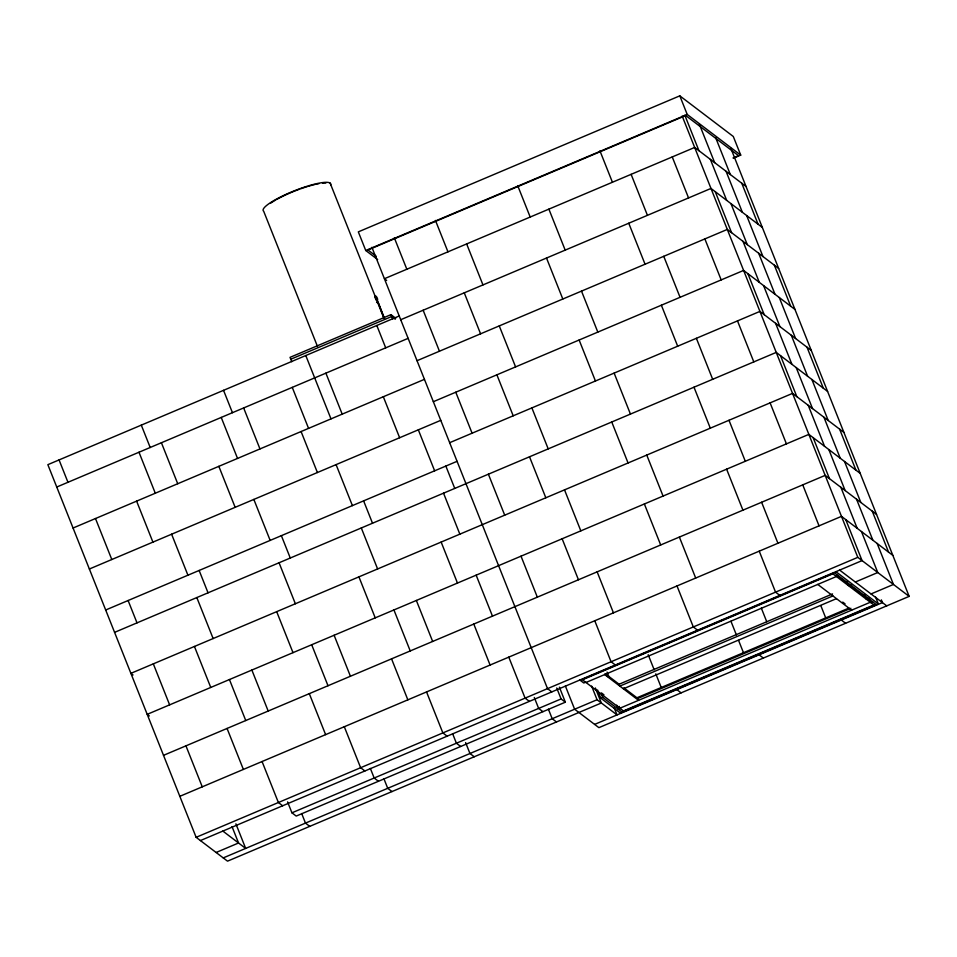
<?xml version="1.0" encoding="UTF-8"?>
<svg xmlns="http://www.w3.org/2000/svg" width="957" height="957" viewBox="0 0 957 957"><rect width="100%" height="100%" fill="white"/><g stroke="black" fill="none" stroke-linecap="round" stroke-linejoin="round"><path stroke-width="1.44" d="M733.852 158.025L740.718 155.118L733.301 136.492L679.805 95.844L358.325 231.869L365.741 250.495L377.632 259.526M365.741 250.495L687.222 114.469L740.718 155.118M732.99 157.977L738.493 155.644L685.714 115.534L367.967 249.98L376.185 256.213M395.72 318.262L390.958 314.65L290.031 357.356L291.765 361.71M290.772 359.222L391.7 316.516L395.265 319.219M399.236 315.989L47.85 464.671L196.137 837.315L227.527 861.156L601.343 702.988L595.362 687.963M400.72 319.722L710.979 188.445L762.346 227.467M56.75 487.029L408.137 338.347M417.025 360.705L727.296 229.429L778.651 268.45M73.055 528.025L424.441 379.343M433.342 401.701L743.601 270.424L794.968 309.446M89.372 569.008L440.758 420.338M449.658 442.696L759.918 311.408L811.273 350.441M105.689 610.004L457.063 461.322M114.577 632.362L776.235 352.403L827.59 391.425M163.515 755.336L825.161 475.378L876.528 514.399M179.832 796.32L841.478 516.361L892.833 555.383M196.137 837.315L857.795 557.357L909.15 596.378L598.891 727.655L574.631 709.233L565.384 686.002M200.42 840.569L862.066 560.611L845.761 519.615M580.193 680.295L834.396 572.741L876.122 604.453L621.93 711.996M585.636 682.209L583.77 682.999L579.846 680.02M836.095 576.246L837.961 575.444M585.995 682.485L836.442 576.509M291.933 812.816L561.077 698.933L565.36 702.187L296.215 816.07L291.933 812.816L287.579 801.882M216.115 852.484L238.544 842.997L232.013 826.597M855.331 582.023L877.76 572.525L861.456 531.542M605.111 673.596L619.095 684.231L832.542 593.914M832.913 595.936L619.837 686.097L619.095 684.231M223.244 857.903L597.06 699.734L617.038 714.915L614.31 708.084M597.539 689.961L600.805 698.155L602.671 697.366L622.289 712.271M623.402 688.801L836.478 598.651M871.026 593.95L893.455 584.452L877.15 543.468M636.561 697.94L849.003 608.042M623.832 687.832L637.829 698.454L850.893 608.305M620.232 708.503L618.366 709.293L616.703 705.13M872.557 601.738L870.691 602.527L869.028 598.364M875.583 596.989L878.347 603.927L620.411 713.061L600.805 698.155M594.608 724.401L882.438 602.611L881.349 599.883M376.591 302.472L378.087 302.28L384.164 318.322M376.388 300.462L377.345 300.414L384.594 318.645M746.029 186.471L694.674 147.45L384.403 278.726L386.652 280.437M843.907 432.42L792.54 393.387L130.894 673.345L133.035 674.972M860.211 473.404L808.856 434.382L147.211 714.341L149.34 715.968M839.648 570.097L886.72 605.865M835.904 571.676L878.347 603.927M836.873 575.54L869.59 600.398L870.332 602.252L619.873 708.228L619.131 706.362M842.734 602.097L845.067 603.867M817.757 584.416L851.634 610.171M841.323 620.016L845.605 623.27M779.835 595.398L775.553 592.156L759.236 551.16M759.08 654.815L763.363 658.069M697.593 630.196L693.311 626.943L677.006 585.959M676.838 689.614L681.121 692.856M615.351 664.995L611.068 661.742L594.764 620.758M604.68 674.577L638.558 700.321L637.829 698.454M601.606 693.047L603.939 694.83M551.806 691.887L547.524 688.633L371.902 247.301M529.377 701.373L525.094 698.12L508.789 657.136M542.93 711.673L538.647 708.419L534.305 697.486M556.484 721.973L552.201 718.719L548.397 709.161M447.134 736.172L442.864 732.918L426.547 691.935M460.688 746.472L456.405 743.218L452.601 733.648M474.241 756.772L469.959 753.518L465.616 742.584M364.904 770.971L360.622 767.717L344.305 726.722M378.458 781.271L374.175 778.017L370.371 768.447M391.999 791.571L387.729 788.317L383.924 778.747M282.662 805.77L278.379 802.516L262.062 761.521M309.769 826.358L305.486 823.116L301.682 813.546M222.849 831.071L245.674 848.416L235.889 823.821M730.801 148.215L909.15 596.378M741.747 183.218L758.064 224.213M774.369 265.209L790.685 306.192M807.002 347.188L823.307 388.171M839.624 429.167L855.929 470.15M872.246 511.146L888.563 552.141M715.657 137.664L730.335 174.557M746.651 215.54L762.956 256.536M779.273 297.519L795.59 338.515M811.895 379.498L828.212 420.494M844.517 461.489L860.833 502.473M726.052 171.303L742.369 212.287M758.686 253.282L774.991 294.266M791.307 335.261L807.612 376.257M823.929 417.24L840.246 458.236M856.551 499.219L872.868 540.215M699.423 124.374L714.64 162.63M730.957 203.614L747.273 244.609M763.578 285.593L779.895 326.588M796.2 367.584L812.517 408.567M828.834 449.563L845.139 490.546M710.369 159.376L726.674 200.36M742.991 241.355L759.296 282.351M775.613 323.334L791.929 364.33M808.234 405.313L824.551 446.309M840.856 487.292L857.173 528.288M679.805 95.844L687.222 114.469M684.817 115.175L698.945 150.704M715.262 191.687L731.579 232.683M747.884 273.678L764.2 314.662M780.505 355.657L796.822 396.641M813.139 437.636L829.444 478.62M682.162 116.024L857.795 557.357M868.932 598.292L870.021 601.032M864.649 595.039L866.288 599.142M851.096 584.739L852.185 587.478M846.813 581.497L848.452 585.588M672.245 156.936L688.55 197.932M704.866 238.915L721.183 279.911M737.488 320.906L753.805 361.89M770.11 402.885L786.427 443.869M802.744 484.864L819.048 525.848M820.819 605.614L825.712 617.911M631.118 174.341L647.434 215.325M663.751 256.32L680.056 297.304M696.373 338.3L712.678 379.295M728.995 420.279L745.312 461.274M761.616 502.258L777.933 543.253M599.931 150.823L612.432 182.249M628.749 223.232L645.054 264.228M661.371 305.223L677.676 346.207M693.992 387.202L710.309 428.186M726.614 469.181L742.931 510.165M761.317 608.09L766.748 621.751M730.957 621.272L736.4 634.946M738.577 640.4L743.469 652.698M548.887 209.14L565.192 250.124M581.509 291.119L597.814 332.103M614.131 373.098L630.448 414.082M646.753 455.077L663.069 496.073M679.374 537.056L695.691 578.052M517.689 185.622L530.19 217.048M546.507 258.031L562.812 299.027M579.129 340.01L595.445 381.006M611.75 422.001L628.067 462.985M644.372 503.98L660.689 544.964M648.176 654.708L654.157 669.733M655.796 673.836L661.227 687.497M466.645 243.927L482.962 284.923M499.267 325.918L515.584 366.902M531.889 407.897L548.205 448.881M564.522 489.876L580.827 530.86M597.144 571.855L613.449 612.851M435.447 220.421L447.96 251.847M464.265 292.83L480.581 333.826M496.886 374.809L513.203 415.805M529.508 456.788L545.825 497.784M562.142 538.779L578.447 579.763M607.061 672.101L609.238 677.568M606.427 673.824L607.539 676.599M601.032 693.263L602.671 697.366M591.629 686.073L597.06 699.734M394.332 237.815L406.833 269.24M423.15 310.235L439.454 351.219M455.771 392.214L472.088 433.198M488.393 474.193L504.71 515.177M521.015 556.173L537.332 597.168M559.378 687.15L565.36 702.187M556.735 687.999L561.077 698.933M390.958 314.65L392.693 319.004M445.854 466.071L454.754 488.429M330.141 183.11L383.96 318.37M376.807 325.488L385.707 347.846M418.329 429.825L434.634 470.808M443.534 493.166L459.85 534.162M476.155 575.157L492.472 616.141M383.326 396.736L399.631 437.732M441.153 542.069L457.47 583.064M473.787 624.048L490.092 665.043M317.497 346.482L263.677 211.234A36.306 6.866 -21.7 0 1 294.959 190.563A36.306 6.866 -21.7 0 1 330.643 184.833M325.894 373.146L342.199 414.142M416.355 600.458L432.66 641.453M305.785 355.537L330.99 418.879M363.612 500.87L372.512 523.228M336.086 464.623L352.403 505.607M361.303 527.965L377.608 568.96M393.925 609.944L410.23 650.939M292.256 387.382L308.561 428.377M301.084 431.535L317.401 472.531M358.923 576.868L375.228 617.863M391.545 658.847L407.849 699.842M243.652 407.945L259.969 448.941M334.113 635.257L350.429 676.252M223.543 390.336L232.443 412.694M281.37 535.657L290.27 558.015M221.223 417.431L237.539 458.427M253.844 499.422L270.161 540.406M279.061 562.764L295.366 603.759M311.683 644.743L328 685.738M218.842 466.334L235.159 507.33M276.681 611.667L292.998 652.65M309.302 693.646L325.619 734.641M161.41 442.744L177.727 483.728M251.87 670.056L268.187 711.039M141.301 425.135L150.201 447.493M199.14 570.456L208.04 592.814M138.992 452.23L155.297 493.226M171.614 534.209L187.919 575.205M196.819 597.563L213.136 638.558M229.441 679.542L245.758 720.537M136.612 501.133L152.917 542.117M194.438 646.465L210.755 687.449M227.06 728.444L243.377 769.428M95.485 518.527L111.802 559.522M128.106 600.506L137.007 622.863M153.323 663.859L169.628 704.854M185.945 745.838L202.262 786.833M59.059 459.922L67.959 482.28M375.144 298.106A2.452 0.969 63.5 0 1 375.754 296.036A2.452 0.969 63.5 0 1 377.62 299.589A2.452 0.969 63.5 0 1 375.742 299.218M270.341 203.374A34.476 6.52 -21.7 0 1 275.915 199.881M276.992 199.283A34.476 6.52 -21.7 0 1 299.254 189.295M300.642 188.792A34.476 6.52 -21.7 0 1 307.46 186.531M308.764 186.148A34.476 6.52 -21.7 0 1 314.961 184.498M316.312 184.187A34.476 6.52 -21.7 0 1 318.896 183.684M322.533 183.182A34.476 6.52 -21.7 0 1 325.823 183.098M832.877 573.805L582.418 679.769L623.438 710.943L873.897 604.968L832.877 573.805"/></g></svg>
